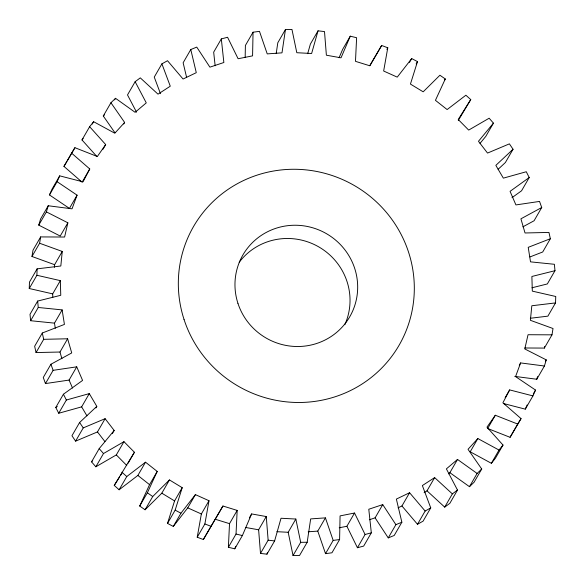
<?xml version="1.0" encoding="UTF-8"?>
<svg xmlns="http://www.w3.org/2000/svg" width="585" height="585" viewBox="0 0 585 585"><rect width="100%" height="100%" fill="white"/><g stroke="black" fill="none" stroke-linecap="round" stroke-linejoin="round"><path stroke-width="0.88" d="M245.166 57.279L245.4 45.454L253.049 32.212L259.477 31.349L267.228 53.893L281.992 52.847L285.458 29.499L291.959 29.44L296.807 52.716L311.622 53.506L318.035 30.829L324.507 31.575L326.379 55.209L341.018 57.827L350.269 36.182L356.616 37.725L355.483 61.345L369.713 65.747L381.661 45.476L387.775 47.787L383.65 71.019L397.244 77.14L411.701 58.558L417.485 61.608L410.436 84.079L423.182 91.823L439.92 75.231L445.287 78.96L435.43 100.327L447.123 109.563L465.872 95.223L470.742 99.574L458.282 120.481M253.049 32.212L252.581 55.86L238.102 58.734L227.572 37.264L221.32 38.917L213.679 52.16L215.141 65.769M249.378 517.827L251.623 513.93L266.263 516.548L258.621 529.791L260.493 553.425L266.965 554.17L274.614 540.928L281.019 518.251L295.834 519.041L288.193 532.284L293.041 555.56L299.542 555.501L307.191 542.258L310.657 518.91L325.421 517.864L317.772 531.107L325.523 553.651L331.951 552.788L339.6 539.545L340.068 515.897L354.539 513.023L365.077 534.493L357.428 547.735L346.898 526.266L354.539 513.023M29.25 288.515L36.899 275.272L60.328 280.632L52.687 293.875L29.25 288.515L29.469 282.094L37.111 268.851L60.825 265.999L62.251 251.448L39.619 243.243L40.65 236.918L64.599 237.035L67.867 222.812L46.398 211.887L48.226 205.752L72.028 208.838L77.081 195.163L57.111 181.694L59.707 175.851L82.997 181.855L89.754 168.955L71.604 153.146L74.924 147.691L97.329 156.509L105.688 144.583L89.637 126.696L93.629 121.702L114.799 133.212L124.627 122.44L110.931 102.748L115.537 98.309L135.128 112.32L146.272 102.88L135.142 81.695L140.29 77.871L158.001 94.163L170.279 86.2L161.906 63.86L167.507 60.716L183.061 79.026L196.282 72.672L190.783 49.528L196.757 47.107L209.898 67.158L223.858 62.507L221.32 38.917M36.899 275.272L37.111 268.851M530.324 318.262L547.889 316.149L555.531 302.906L555.75 296.485L532.313 291.125L531.882 276.471L554.982 270.701L554.383 264.288L530.515 261.861L528.226 247.338L550.353 238.738L548.949 232.435L525.023 232.976L520.913 218.819L541.725 207.514L539.531 201.423L515.919 204.925L510.061 191.346L529.22 177.533L526.281 171.741L503.356 178.147L495.839 165.372L513.045 149.255L509.396 143.859L487.532 153.073L478.464 141.299L493.447 123.135L489.155 118.214L468.687 130.089L458.223 119.501L470.742 99.574M251.623 513.93L242.373 535.575L234.731 548.818L228.384 547.275L229.517 523.655L237.166 510.412L222.936 506.01L203.339 539.524L197.225 537.213L201.35 513.981L208.999 500.738L195.405 494.617L180.948 513.199L173.299 526.441L167.515 523.392L174.564 500.921L182.206 487.678L169.46 479.934L152.729 496.526L145.08 509.769L139.713 506.04L149.57 484.672L157.219 471.43L145.519 462.194L126.77 476.541L119.128 489.777L114.258 485.426L134.418 452.256L123.962 441.668L103.487 453.543L95.845 466.786L91.552 461.865L99.201 448.622L114.177 430.458L105.117 418.684L83.245 427.898L75.604 441.141L71.955 435.745L79.604 422.502L96.81 406.385L89.286 393.61L66.368 400.016L58.719 413.259L55.78 407.467L63.429 394.224L82.587 380.411L76.723 366.832L53.111 370.334L45.469 383.577L69.081 380.074L76.723 366.832M228.384 547.275L236.033 534.032L237.166 510.412M54.339 267.418L54.61 264.691L62.251 251.448M276.208 53.513L277.809 42.742L285.458 29.499M54.61 264.691L31.978 256.486L33.009 250.161L40.65 236.918M524.833 347.987L544.35 348.082L544.606 346.503M544.35 348.082L551.991 334.839L553.022 328.514L530.39 320.309L531.816 305.758L555.531 302.906M197.225 537.213L204.874 523.97L208.999 500.738M307.681 53.666L310.386 44.072L318.035 30.829M266.965 554.17L267.455 552.423M67.867 222.812L60.218 236.055L38.749 225.123L40.577 218.995L48.226 205.752M514.734 376.389L536.774 379.248L537.556 376.616M536.774 379.248L544.423 366.005L546.251 359.877L524.782 348.945L528.043 334.722L551.991 334.839M167.515 523.392L175.156 510.149L182.206 487.678M544.423 366.005L520.613 362.919L515.56 376.594L535.531 390.063L532.935 395.906L525.293 409.149L503.729 403.591M339.066 57.754L342.627 49.425L350.269 36.182M234.731 548.818L235.799 546.317M77.081 195.163L69.439 208.406L49.469 194.937L52.065 189.094L59.707 175.851M525.293 409.149L527.144 404.974M139.713 506.04L147.354 492.797L157.219 471.43M532.935 395.906L509.645 389.903L502.888 402.802L521.045 418.611L510.076 437.309L487.671 428.491L495.32 415.248L517.718 424.066L521.045 418.611M89.754 168.955L82.112 182.198L63.955 166.389L71.604 153.146M67.282 160.934L74.924 147.691M49.469 194.937L57.111 181.694M96.854 156.502L81.988 139.939L89.637 126.696M92.284 124.042L93.629 121.702M38.749 225.123L46.398 211.887M114.952 132.766L103.282 115.991L110.931 102.748M114.638 99.867L115.537 98.309M31.978 256.486L39.619 243.243M135.142 81.695L127.501 94.938L136.561 112.196M102.989 149.255L105.688 144.583M123.727 123.998L124.627 122.44M161.906 63.86L154.257 77.103L160.465 93.651M60.328 280.632L60.767 295.286L37.659 301.056L30.018 314.299L30.617 320.712L54.485 323.139L62.134 309.896L38.259 307.469L30.617 320.712M190.783 49.528L183.134 62.77L186.6 77.344M62.134 309.896L64.423 324.419L42.288 333.019L34.647 346.261L36.051 352.565L59.977 352.024L67.626 338.781L43.692 339.322L36.051 352.565M67.626 338.781L71.728 352.938L50.924 364.243L43.275 377.486L45.469 383.577M58.719 413.259L81.644 406.853L89.286 393.61M95.911 407.942L96.81 406.385M75.604 441.141L97.468 431.927L105.117 418.684M112.379 433.58L114.177 430.458M95.845 466.786L116.313 454.911L123.962 441.668M128.122 463.166L134.418 452.256M381.661 45.476L369.874 65.739M119.128 489.777L137.877 475.437L145.519 462.194M386.875 49.345L387.775 47.787M409.449 62.456L411.701 58.558M145.08 509.769L161.818 493.177L169.46 479.934M416.14 63.94L417.485 61.608M173.299 526.441L187.756 507.86L195.405 494.617M444.388 80.518L445.287 78.96M203.339 539.524L222.936 506.01M493.447 123.135L485.799 136.378L480.044 143.362M260.493 553.425L268.135 540.182L266.263 516.548M513.045 149.255L505.396 162.498L498.12 169.314M293.041 555.56L300.69 542.317L295.834 519.041M529.22 177.533L521.571 190.776L511.992 197.686M325.523 553.651L333.172 540.408L325.421 517.864M541.725 207.514L534.076 220.757L522.873 226.841M375.102 517.842L382.744 504.599L395.891 524.65L388.243 537.893L375.102 517.842L369.354 519.758M382.744 504.599L368.784 509.25L371.321 532.84L363.68 546.083L357.428 547.735M550.353 238.738L542.712 251.981L529.944 256.947M401.939 505.974L409.588 492.731L425.141 511.041L417.493 524.284L401.939 505.974L398.056 507.846M409.588 492.731L396.367 499.085L401.866 522.229L394.217 535.472L388.243 537.893M426.999 490.837L434.64 477.594L452.351 493.886L444.71 507.129L426.999 490.837L424.11 492.716M554.982 270.701L547.341 283.944L531.933 287.791M448.476 473.865L449.872 472.68L457.514 459.437L477.111 473.448L481.718 469.009L468.022 449.317L477.85 438.545L499.012 450.055L503.012 445.061L486.961 427.174L495.32 415.248M434.64 477.594L422.363 485.557L430.743 507.897L423.094 521.14L417.493 524.284M519.268 365.259L520.613 362.919M477.85 438.545L470.201 451.788L491.371 463.298L495.363 458.304L503.012 445.061M505.147 397.69L509.645 389.903M457.514 459.437L446.377 468.877L457.499 490.062L449.858 503.305L444.71 507.129M449.872 472.68L469.462 486.691L477.111 473.448M481.718 469.009L474.069 482.252L469.462 486.691M545.352 361.435L546.251 359.877M491.371 463.298L499.012 450.055M533.286 393.961L535.531 390.063M510.076 437.309L517.718 424.066M63.955 166.389L66.807 161.709M114.258 485.426L119.552 476.994M120.517 475.459L121.958 473.163M81.988 139.939L83.129 138.513M91.552 461.865L92.708 460.468M103.282 115.991L104.437 114.879M452.351 493.886L457.499 490.062M55.78 407.467L57.257 406.407M425.141 511.041L430.743 507.897M395.891 524.65L401.866 522.229M365.077 534.493L371.321 532.84M339.234 527.787L346.898 526.266M333.172 540.408L339.6 539.545M308.222 531.787L317.772 531.107M300.69 542.317L307.191 542.258M276.859 531.685L288.193 532.284M268.135 540.182L274.614 540.928M245.7 527.48L258.621 529.791M236.033 534.032L242.373 535.575M215.287 519.253L229.517 523.655M204.874 523.97L210.988 526.281M187.756 507.86L201.35 513.981M175.156 510.149L180.948 513.199M161.818 493.177L174.564 500.921M147.354 492.797L152.729 496.526M137.877 475.437L149.57 484.672M121.899 472.183L126.77 476.541M116.313 454.911L126.777 465.499M99.201 448.622L103.487 453.543M97.468 431.927L104.934 441.624M79.604 422.502L83.245 427.898M81.644 406.853L86.953 415.869M63.429 394.224L66.368 400.016M69.081 380.074L72.525 388.06M50.924 364.243L53.111 370.334M59.977 352.024L61.908 358.685M42.288 333.019L43.692 339.322M54.485 323.139L55.29 328.265M37.659 301.056L38.259 307.469M52.687 293.875L52.789 297.319M239.221 262.234A61.718 60.277 30 0 1 319.403 247.265A61.718 60.277 30 0 1 344.814 324.719M184.026 319.41A118.682 115.91 30 0 0 383.848 365.837A118.682 115.91 30 0 0 321.092 172.392A118.682 115.91 30 0 0 184.026 319.41M237.927 303.315A61.718 60.277 30 0 0 341.837 327.454A61.718 60.277 30 0 0 309.202 226.863A61.718 60.277 30 0 0 237.927 303.315"/></g></svg>
